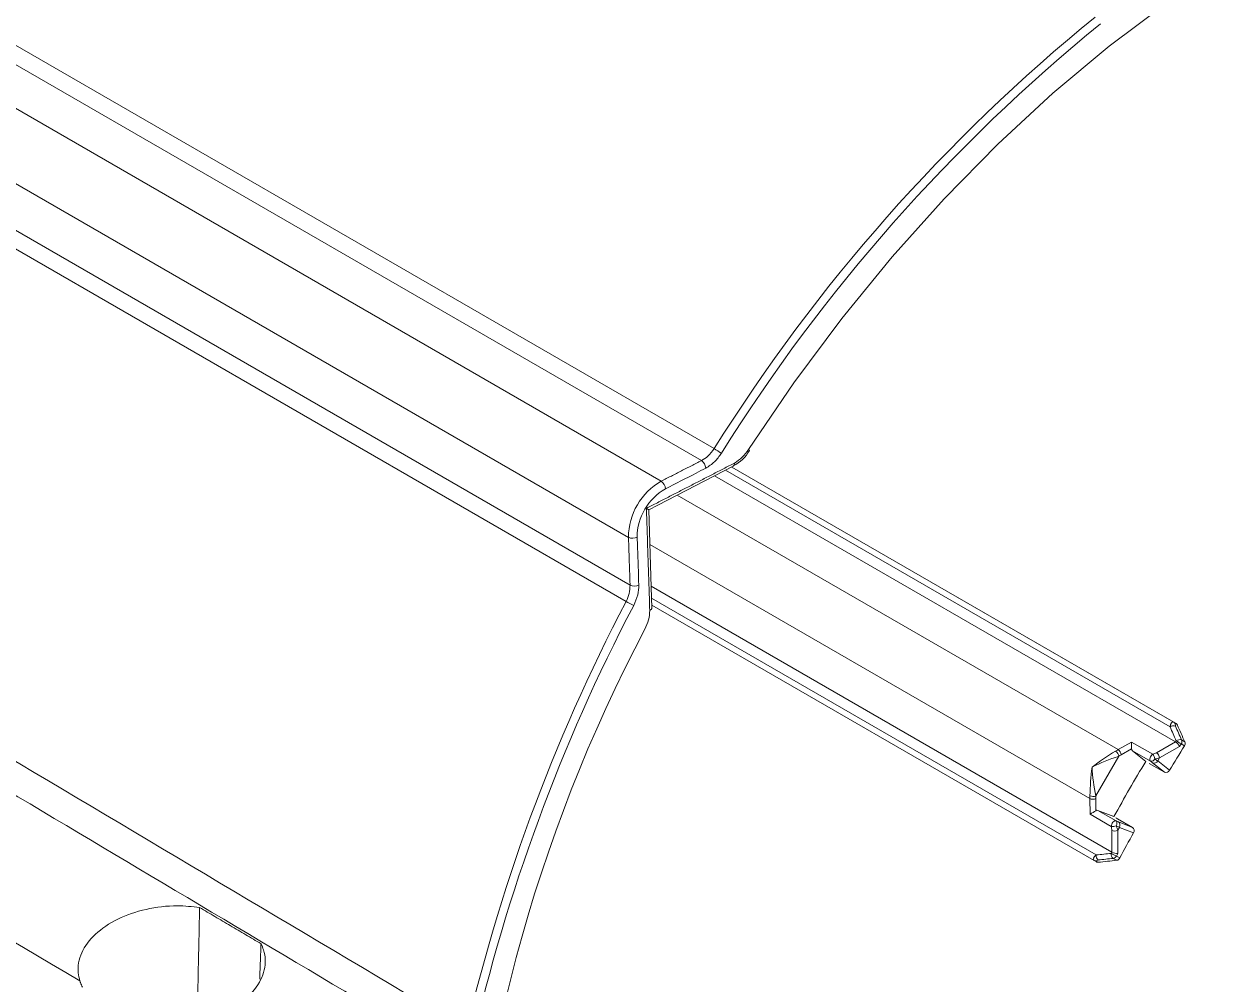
# Model space of a CAD drawing. Extents: x 8 to 113, y 2 to 87.
# Drawn here: x 21.117 to 23.919, y 65.093 to 67.348 of the extents above; entities that cross this region are included whole.
import ezdxf

# ---------------------------------------------------------------- set-up
doc = ezdxf.new("R2010")
doc.units = 0
doc.header["$MEASUREMENT"] = 0
doc.layers.add('OBJECT', color=7, linetype='CONTINUOUS')

msp = doc.modelspace()

# ---------------------------------------------------------------- linework, layer by layer
at = {"layer": 'OBJECT', "linetype": 'Continuous', "lineweight": 15}
for p, q in [((19.7463, 67.9291), (22.6135, 66.2739)), ((19.9665, 67.9501), (22.7376, 66.3503)), ((22.7079, 66.3223), (19.9379, 67.9213)), ((22.5364, 66.142), (19.6664, 67.7988)), ((19.7702, 67.6289), (22.5402, 66.0298)), ((22.5308, 65.9911), (19.7597, 67.5909)), ((22.779, 66.3071), (23.8226, 65.7047)), ((22.779, 66.3071), (23.817, 65.7079)), ((22.7386, 66.2863), (23.821, 65.6615)), ((23.8082, 65.6968), (22.7642, 66.2995)), ((22.6507, 66.2411), (23.6862, 65.6434)), ((23.6199, 65.5285), (22.5866, 66.125)), ((22.5899, 66.0273), (23.6718, 65.4028)), ((22.5908, 65.9989), (23.6349, 65.3962)), ((23.6297, 65.383), (22.5913, 65.9825)), ((23.817, 65.7079), (23.8226, 65.7047)), ((23.8199, 65.7047), (23.8208, 65.6988)), ((23.8254, 65.7015), (23.8199, 65.7047)), ((23.6862, 65.6434), (23.7181, 65.6614)), ((23.7181, 65.6614), (23.7678, 65.6327)), ((23.7763, 65.6363), (23.821, 65.6615)), ((23.8227, 65.6642), (23.821, 65.6615)), ((23.8353, 65.6663), (23.8432, 65.6615)), ((23.718, 65.6452), (23.6932, 65.6312)), ((23.7624, 65.6161), (23.7197, 65.6408)), ((23.7512, 65.6159), (23.7197, 65.6408)), ((23.8307, 65.6509), (23.7833, 65.6241)), ((23.8344, 65.6568), (23.8307, 65.6509)), ((23.8421, 65.6521), (23.8344, 65.6568)), ((23.6341, 65.5346), (23.688, 65.628)), ((23.7595, 65.6111), (23.7949, 65.5907)), ((23.7949, 65.5907), (23.7669, 65.6128)), ((23.7833, 65.6241), (23.7793, 65.6171)), ((23.7793, 65.6171), (23.8071, 65.5951)), ((23.6204, 65.4919), (23.6199, 65.5285)), ((23.634, 65.5286), (23.6343, 65.5001)), ((23.6701, 65.4632), (23.6204, 65.4919)), ((23.639, 65.5008), (23.6817, 65.4762)), ((23.6764, 65.4861), (23.639, 65.5008)), ((23.7201, 65.4609), (23.6847, 65.4813)), ((23.6869, 65.474), (23.7201, 65.4609)), ((23.6718, 65.4028), (23.6712, 65.454)), ((23.6893, 65.461), (23.6853, 65.4541)), ((23.6853, 65.4541), (23.6859, 65.3997)), ((23.7223, 65.4481), (23.6893, 65.461)), ((23.6352, 65.3799), (23.6297, 65.383)), ((23.6394, 65.3843), (23.6339, 65.3822)), ((23.6339, 65.3822), (23.6394, 65.379)), ((23.6719, 65.4028), (23.6704, 65.4)), ((23.6829, 65.3836), (23.6749, 65.3881)), ((23.6859, 65.3997), (23.6826, 65.3936)), ((23.6826, 65.3936), (23.6905, 65.3892))]:
    msp.add_line(p, q, dxfattribs=at)
at = {"layer": 'OBJECT', "linetype": 'Continuous', "lineweight": 15, "flags": 128}
for points in [[(22.8181, 66.3482), (22.925, 66.5051), (23.0377, 66.6561), (23.1555, 66.8004), (23.2777, 66.9371), (23.4039, 67.0656), (23.5332, 67.1851), (23.665, 67.2951), (23.7986, 67.3949), (23.9332, 67.484), (24.0683, 67.5619), (24.2029, 67.6283), (24.3365, 67.6827), (24.4683, 67.7249), (24.5976, 67.7547), (24.7237, 67.7718), (24.846, 67.7763), (24.9332, 67.7715)], [(22.5839, 66.2068), (22.605, 66.2176), (22.7822, 66.3088)], [(22.5915, 65.9768), (22.59, 66.0252), (22.5839, 66.2069)], [(23.7624, 65.6161), (23.7614, 65.6175), (23.7608, 65.6194), (23.7608, 65.6217), (23.7614, 65.6242), (23.7625, 65.6268), (23.764, 65.6292), (23.7658, 65.6312), (23.7678, 65.6327)], [(23.6701, 65.4632), (23.6704, 65.4656), (23.6712, 65.4682), (23.6725, 65.4707), (23.6742, 65.473), (23.6761, 65.4747), (23.6781, 65.4759), (23.68, 65.4764), (23.6817, 65.4762)]]:
    msp.add_lwpolyline(points, dxfattribs=at)
at = {"layer": 'OBJECT', "linetype": 'Continuous', "lineweight": 15}
for centre, radius, start, end in [((26.2372, 64.1622), 4.1273, 129.1291, 147.9832), ((26.2363, 64.1623), 4.1064, 129.1291, 147.9832), ((22.6358, 66.1745), 0.2031, 54.2525, 59.9267), ((22.7452, 66.3865), 0.0854, 296.2974, 331.6574), ((22.7359, 66.4003), 0.0973, 300.5274, 327.636), ((22.8149, 66.3423), 0.00672, 30.3419, 61.6855), ((22.6934, 66.3025), 0.0245, 4.3383, 53.7788), ((22.7777, 66.3151), 0.00778, 305.8284, 10.2835), ((22.6886, 66.1415), 0.1522, 119.5572, 179.7961), ((22.599, 66.2541), 0.0245, 4.2525, 53.6514), ((22.6868, 66.1425), 0.13, 119.1935, 180.1491), ((22.5465, 66.1649), 0.025, 246.1929, 294.6905), ((22.5503, 66.0526), 0.0249, 246.0529, 294.6003), ((26.3119, 64.0105), 4.2684, 152.3536, 167.2604), ((26.3106, 64.0115), 4.2468, 152.3536, 167.2604), ((22.627, 66.1584), 0.1929, 240.0831, 246.0576), ((22.5844, 65.9773), 0.00708, 285.8198, 355.6776), ((25.8281, 64.2068), 3.6796, 152.1363, 177.9813), ((23.8164, 65.6862), 0.0133, 70.7219, 127.4819), ((23.8134, 65.7018), 0.00706, 24.1233, 59.5506), ((25.3751, 65.6451), 1.6571, 179.4379, 179.9974), ((23.8084, 65.6402), 0.0248, 25.4343, 59.2062), ((23.8309, 65.6536), 0.0134, 71.043, 127.7141), ((23.7377, 65.5173), 0.1697, 55.2504, 59.9243), ((23.8255, 65.6624), 0.0106, 327.8575, 21.5654), ((23.8337, 65.6578), 0.0102, 325.8725, 21.2431), ((23.9107, 65.2434), 0.4585, 120.1555, 128.5305), ((23.7323, 65.562), 0.0936, 119.545, 123.693), ((23.6712, 65.6256), 0.0169, 8.2418, 57.272), ((23.6776, 65.6304), 0.0156, 3.0099, 56.6396), ((23.7343, 65.5585), 0.0835, 119.4803, 123.6341), ((23.7235, 65.6448), 0.0055, 175.7392, 227.0154), ((23.7547, 65.6751), 0.0445, 287.2018, 299.1692), ((23.7511, 65.6192), 0.0214, 7.0733, 38.8692), ((23.7678, 65.6233), 0.0156, 3.0099, 56.6396), ((24.2192, 65.5241), 0.5992, 172.524, 178.9292), ((23.8068, 65.2511), 0.3952, 107.4978, 117.3736), ((24.0239, 65.6212), 0.3993, 182.7487, 192.5224), ((27.3587, 63.4497), 4.2079, 149.0164, 151.0562), ((23.7635, 65.6259), 0.0098, 263.906, 335.8358), ((23.6979, 65.5245), 0.1121, 51.9859, 54.8476), ((23.7707, 65.6217), 0.00974, 246.9237, 331.7378), ((23.7675, 65.6733), 0.0517, 275.4972, 287.8971), ((23.6343, 65.4126), 0.2507, 54.6683, 56.5805), ((23.7987, 65.5991), 0.00926, 245.5466, 334.8218), ((23.7133, 65.5294), 0.0933, 176.3962, 180.5513), ((23.6269, 65.5424), 0.0156, 243.3783, 297.1029), ((23.6279, 65.5503), 0.0169, 242.745, 291.8769), ((23.7173, 65.5295), 0.0833, 176.455, 180.6159), ((24.5954, 63.8416), 1.9169, 120.0915, 120.575), ((23.6374, 65.4955), 0.00552, 73.1701, 124.35), ((23.6734, 65.4843), 0.0214, 261.1333, 293.0247), ((23.6268, 65.4533), 0.0445, 0.9284, 12.8899), ((23.6878, 65.4894), 0.0087, 220.9372, 248.6898), ((23.6738, 65.4704), 0.00983, 324.2698, 36.0623), ((23.7277, 65.5759), 0.1098, 245.2671, 248.1884), ((23.6347, 65.4431), 0.0517, 12.2218, 24.6049), ((23.79, 65.6822), 0.243, 243.5342, 245.5071), ((23.681, 65.4662), 0.00975, 328.3458, 53.0805), ((23.6782, 65.4679), 0.0156, 243.3783, 297.1029), ((23.7143, 65.4533), 0.00957, 327.0068, 52.7104), ((23.6332, 65.3892), 0.00706, 240.4499, 275.8988), ((23.6481, 65.3944), 0.0133, 172.5518, 229.4319), ((23.6836, 65.3982), 0.0134, 172.3191, 229.1108), ((23.7524, 65.5425), 0.1645, 240.0814, 244.9037), ((23.6839, 65.4243), 0.0247, 240.8076, 274.7074), ((23.6733, 65.3985), 0.0105, 278.4674, 332.219), ((23.6813, 65.3937), 0.0102, 278.9568, 334.0357)]:
    msp.add_arc(centre, radius, start, end, dxfattribs=at)
for centre, major_axis, ratio, start_param, end_param in [((23.8156, 65.6914), (-0.0007, 0.0171), 0.444789, 6.009059, 7.512421), ((25.2191, 64.6847), (-2.1354, 4.0937), 0.179986, 1.228471, 1.236649), ((25.227, 64.6902), (-2.1386, 4.0847), 0.179095, 1.228902, 1.23708), ((25.2332, 64.6765), (-2.1261, 4.0608), 0.179095, 1.223267, 1.23339), ((25.0717, 64.7698), (1.2749, 2.2084), 0.591633, 1.512181, 1.538425), ((25.0717, 64.7698), (1.2749, 2.2084), 0.591633, 1.605025, 1.63127), ((23.6433, 65.3925), (0.0151, 0.0079), 0.444222, 1.913607, 3.41697), ((25.2191, 64.6847), (4.6113, 0.1999), 0.179301, 1.905529, 1.913707), ((25.2183, 64.6752), (4.6051, 0.1927), 0.17841, 1.905096, 1.913274), ((25.2332, 64.6765), (4.5782, 0.1915), 0.17841, 1.908786, 1.918909)]:
    msp.add_ellipse(centre, major_axis=major_axis, ratio=ratio, start_param=start_param, end_param=end_param, dxfattribs=at)
for points, knots in [([(19.1838, 66.7541), (19.209, 66.7391), (19.3507, 66.6548), (19.9583, 66.2934), (20.8981, 65.7343), (21.7216, 65.2446), (22.0792, 65.0319)], [0, 0, 0, 0, 0.026129, 0.146813, 0.629552, 1, 1, 1, 1]), ([(21.5382, 64.7536), (21.4794, 64.7885), (21.1855, 64.9631), (20.0706, 65.6255), (19.0146, 66.253), (18.1938, 66.7409)], [0, 0, 0, 0, 0.052722, 0.263609, 1, 1, 1, 1]), ([(22.0406, 64.9746), (21.7374, 65.155), (21.131, 65.5159), (20.166, 66.0903), (19.5042, 66.4843), (19.1455, 66.6978)], [0, 0, 0, 0, 0.314137, 0.628275, 1, 1, 1, 1]), ([(18.9608, 66.4578), (19.066, 66.3954), (19.4746, 66.1528), (20.237, 65.7003), (20.8943, 65.3102), (21.248, 65.1003)], [0, 0, 0, 0, 0.137909, 0.536076, 1, 1, 1, 1]), ([(22.7079, 66.3223), (22.7131, 66.3254), (22.7243, 66.3321), (22.733, 66.3441), (22.7376, 66.3503)], [0, 0, 0, 0, 0.473397, 1, 1, 1, 1]), ([(22.7545, 66.3394), (22.7494, 66.3324), (22.7387, 66.3175), (22.725, 66.3089), (22.7178, 66.3044)], [0, 0, 0, 0, 0.473445, 1, 1, 1, 1]), ([(22.7178, 66.3044), (22.7103, 66.3005), (22.6789, 66.2844), (22.6474, 66.2683), (22.6235, 66.256)], [0, 0, 0, 0, 0.237767, 1, 1, 1, 1]), ([(22.5839, 66.2069), (22.5839, 66.2068), (22.5842, 66.2067), (22.5827, 66.2076), (22.5805, 66.2089), (22.5787, 66.21), (22.5785, 66.2101)], [0, 0, 0, 0, 0.040598, 0.453459, 0.936867, 1, 1, 1, 1]), ([(22.5569, 66.1422), (22.5572, 66.1337), (22.5585, 66.0963), (22.5597, 66.0589), (22.5607, 66.0299)], [0, 0, 0, 0, 0.226062, 1, 1, 1, 1]), ([(22.5308, 65.9911), (22.5337, 65.9975), (22.5395, 66.0106), (22.5399, 66.0233), (22.5402, 66.0298)], [0, 0, 0, 0, 0.486978, 1, 1, 1, 1]), ([(22.5607, 66.0299), (22.5603, 66.0223), (22.5597, 66.0066), (22.5524, 65.9903), (22.5487, 65.982)], [0, 0, 0, 0, 0.488652, 1, 1, 1, 1]), ([(22.5751, 65.9265), (22.5784, 65.9338), (22.585, 65.9487), (22.5859, 65.9631), (22.5864, 65.9705)], [0, 0, 0, 0, 0.49158, 1, 1, 1, 1]), ([(23.8226, 65.7047), (23.8233, 65.7042), (23.8245, 65.7033), (23.8251, 65.702), (23.8254, 65.7015)], [0, 0, 0, 0, 0.642146, 1, 1, 1, 1]), ([(18.1938, 65.6403), (18.2486, 65.6093), (18.5386, 65.4451), (19.6533, 64.8139), (20.7133, 64.2138), (21.5382, 63.7469)], [0, 0, 0, 0, 0.049218, 0.260105, 1, 1, 1, 1]), ([(23.6394, 65.379), (23.6384, 65.379), (23.637, 65.379), (23.6357, 65.3796), (23.6352, 65.3799)], [0, 0, 0, 0, 0.642154, 1, 1, 1, 1]), ([(21.5293, 65.2728), (21.5119, 65.2747), (21.4705, 65.2791), (21.4024, 65.2707), (21.3347, 65.2474), (21.2812, 65.2114), (21.2486, 65.1669), (21.2411, 65.1282), (21.2465, 65.1066), (21.248, 65.1003)], [0, 0, 0, 0, 0.117568, 0.27986, 0.442586, 0.605907, 0.769589, 0.933239, 1, 1, 1, 1]), ([(21.4199, 64.9983), (21.44, 64.9976), (21.4846, 64.9962), (21.5533, 65.0107), (21.6161, 65.0394), (21.662, 65.0794), (21.6852, 65.1259), (21.6843, 65.1632), (21.6756, 65.1828), (21.6735, 65.1876)], [0, 0, 0, 0, 0.132307, 0.294527, 0.457212, 0.620426, 0.783854, 0.947085, 1, 1, 1, 1])]:
    msp.add_open_spline(points, degree=3, knots=knots, dxfattribs=at)
for points in [[(22.5785, 66.2101), (22.7854, 66.3164)], [(22.6135, 66.2739), (22.7079, 66.3223)], [(22.5864, 65.9705), (22.5785, 66.2101)], [(22.5402, 66.0298), (22.5364, 66.142)], [(23.821, 65.6615), (23.821, 65.6615)], [(23.6719, 65.4028), (23.6718, 65.4028)], [(21.5293, 65.2728), (21.5235, 65.0073)], [(21.5293, 65.2728), (21.6735, 65.1876)], [(21.6735, 65.1876), (21.6704, 65.1048)], [(21.254, 65.0853), (21.248, 65.1003)]]:
    msp.add_open_spline(points, degree=1, dxfattribs=at)

doc.saveas('drawing.dxf')
